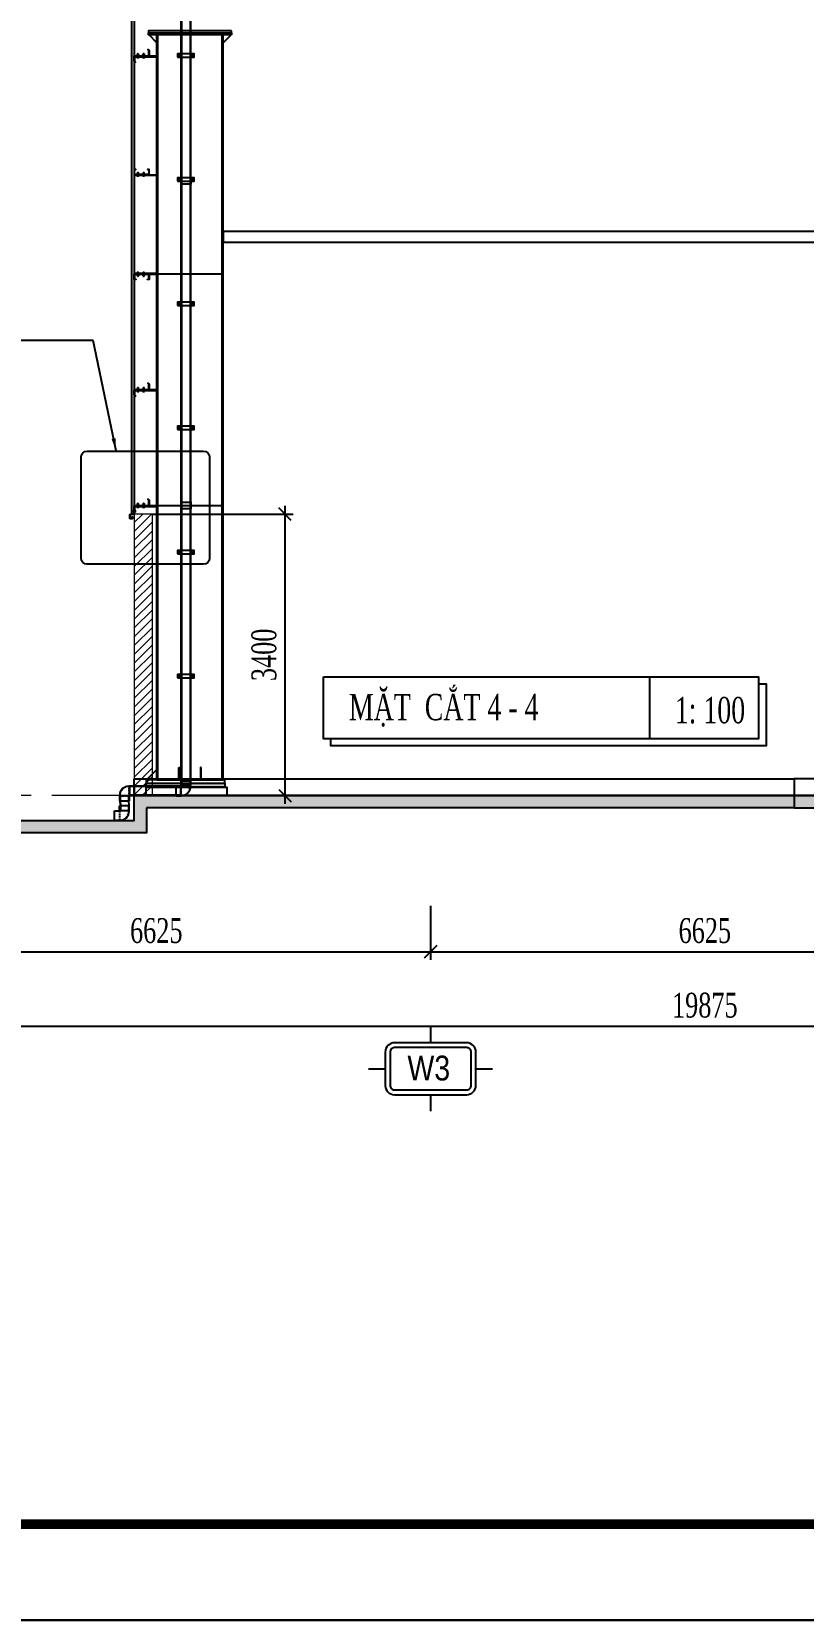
# Model space of a CAD drawing. Header units: inches. Extents: x 340055 to 349452, y -34649 to -30845.
# Drawn here: x 348519.1 to 348612.2, y -32248.6 to -32056.7 of the extents above; entities that cross this region are included whole.
import ezdxf
from ezdxf.enums import TextEntityAlignment as Align

# ---------------------------------------------------------------- set-up
doc = ezdxf.new("R2010")
doc.units = ezdxf.units.IN
doc.header["$MEASUREMENT"] = 0
for name, pattern in [('CENTER', [2, 1.25, -0.25, 0.25, -0.25]), ('CENTER2', [28.575, 19.05, -3.175, 3.175, -3.175]), ('DASHED2', [9.525, 6.35, -3.175]), ('HIDDEN', [0.375, 0.25, -0.125])]:
    doc.linetypes.add(name, pattern=pattern)
for name, color, linetype in [('001-TRUC', 252, 'CENTER'), ('2', 2, 'Continuous'), ('251', 251, 'Continuous'), ('3', 3, 'Continuous'), ('5', 5, 'Continuous'), ('6', 6, 'Continuous'), ('7', 7, 'Continuous'), ('8', 8, 'Continuous'), ('9', 9, 'Continuous'), ('DOWNPOUT', 52, 'Continuous'), ('flashing', 6, 'Continuous'), ('NET IN', 3, 'Continuous'), ('ROOFING', 4, 'Continuous'), ('STRUCTURE', 1, 'Continuous')]:
    doc.layers.add(name, color=color, linetype=linetype)
doc.layers.add('0_HATCH', color=252, linetype='Continuous', lineweight=9)
doc.layers.add('TL-TIILE BLOCK A2$0$TL-TITLE BLOCK 1', color=7, linetype='Continuous', lineweight=50)
doc.styles.add('hx2', font='')
doc.styles.add('ST1', font='times.ttf', dxfattribs={"width": 0.7})
doc.styles.get('hx2').set_extended_font_data('.VnArial NarrowH')
doc.dimstyles.new('100', dxfattribs={"dimtxt": 3, "dimasz": 1.5, "dimexe": 1, "dimexo": 0, "dimgap": 1, "dimtad": 1, "dimdec": 0, "dimlfac": 100, "dimzin": 0, "dimdsep": 46, "dimtxsty": 'ST1', "dimblk": 'OBLIQUE', "dimcen": 1, "dimdle": 1, "dimclrd": 8, "dimclre": 8, "dimclrt": 3, "dimadec": 0, "dimazin": 0, "dimtfac": 1, "dimtdec": 0, "dimtix": 1, "dimtmove": 1, "dimatfit": 3, "dimfxl": 0, "dimtolj": 1, "dimtzin": 0, "dimlwd": -1, "dimlwe": -1, "dimarcsym": 0})

# ---------------------------------------------------------------- blocks, each defined once
blk = doc.blocks.new('A$C6A7930B6')
at = {"layer": '2'}
h = blk.add_hatch(dxfattribs=at)
h.set_pattern_fill('ANSI31', color=256, scale=0.125, angle=-90, style=0)
h.set_pattern_definition([(315, (3303.04439, 11524.56439), (0.011048543456, 0.011048543456), [])])
h.paths.add_polyline_path([(1.5, 1.19), (1.5, 0.62), (0.02, 0.62), (0.02, 0.12), (0.13, 0.01), (0.12, 0), (0, 0.12), (0, 0.63), (1.48, 0.63), (1.48, 1.18), (1.37, 1.29), (1.38, 1.3)])
at = {"layer": '251'}
h = blk.add_hatch(color=256, dxfattribs=at)
h.paths.add_polyline_path([(0.31, 0.67), (0.31, 0.67, 0.192582), (0.33, 0.68, 0.192582), (0.35, 0.67)])
h.paths.add_polyline_path([(0.4, 0.67, 0.192582), (0.42, 0.68, 0.192582), (0.44, 0.67)])
h = blk.add_hatch(color=256, dxfattribs=at)
h.paths.add_polyline_path([(0.31, 0.45), (0.31, 0.45, 0.192582), (0.33, 0.46, 0.192582), (0.35, 0.45)])
h.paths.add_polyline_path([(0.4, 0.45, 0.192582), (0.42, 0.46, 0.192582), (0.44, 0.45)])
h = blk.add_hatch(color=256, dxfattribs=at)
h.paths.add_polyline_path([(0.9, 0.67), (0.89, 0.67, 0.192582), (0.92, 0.68, 0.192582), (0.94, 0.67)])
h.paths.add_polyline_path([(0.98, 0.67, 0.192582), (1, 0.68, 0.192582), (1.02, 0.67)])
h = blk.add_hatch(color=256, dxfattribs=at)
h.paths.add_polyline_path([(0.9, 0.45), (0.89, 0.45, 0.192582), (0.92, 0.46, 0.192582), (0.94, 0.45)])
h.paths.add_polyline_path([(0.98, 0.45, 0.192582), (1, 0.46, 0.192582), (1.02, 0.45)])
at = {"layer": '9', "linetype": 'Continuous'}
h = blk.add_hatch(dxfattribs=at)
h.set_pattern_fill('ANSI31', color=250, scale=0.25, angle=-90, style=0)
h.set_pattern_definition([(315, (3302.900187, 11527.014995), (0.02209708691, 0.02209708691), [])])
h.paths.add_polyline_path([(2.29, 0.55), (2.29, 0.62), (0.13, 0.62), (0.13, 0.55)])
at = {"layer": '2'}
blk.add_lwpolyline([(1.5, 1.19), (1.5, 0.62), (0.02, 0.62), (0.02, 0.12), (0.13, 0.01), (0.12, 0), (0, 0.12), (0, 0.63), (1.48, 0.63), (1.48, 1.18), (1.37, 1.29), (1.38, 1.3)], close=True, dxfattribs=at)
at = {"layer": '5', "linetype": 'CENTER2', "ltscale": 0.2}
for p, q in [((0.38, 0.44), (0.38, 0.86)), ((0.96, 0.44), (0.96, 0.86))]:
    blk.add_line(p, q, dxfattribs=at)
at = {"layer": '6'}
blk.add_lwpolyline([(2.29, 0.55), (2.29, 0.62), (0.13, 0.62), (0.13, 0.55), (2.29, 0.55)], dxfattribs=at)
at = {"layer": '8'}
for p, q in [((0.29, 0.68), (0.29, 0.74)), ((0.29, 0.46), (0.29, 0.53)), ((0.44, 0.75), (0.31, 0.75)), ((0.44, 0.67), (0.31, 0.67)), ((0.44, 0.55), (0.31, 0.55)), ((0.44, 0.53), (0.31, 0.53)), ((0.44, 0.45), (0.31, 0.45)), ((0.34, 0.83), (0.33, 0.82)), ((0.33, 0.82), (0.34, 0.82)), ((0.34, 0.77), (0.33, 0.76)), ((0.33, 0.76), (0.33, 0.75)), ((0.33, 0.68), (0.33, 0.74)), ((0.33, 0.68), (0.33, 0.74)), ((0.33, 0.63), (0.33, 0.55)), ((0.33, 0.46), (0.33, 0.53)), ((0.33, 0.46), (0.33, 0.53)), ((0.42, 0.84), (0.34, 0.84)), ((0.34, 0.83), (0.34, 0.84)), ((0.34, 0.83), (0.38, 0.83)), ((0.35, 0.76), (0.42, 0.77)), ((0.43, 0.76), (0.35, 0.76)), ((0.38, 0.84), (0.38, 0.83)), ((0.38, 0.83), (0.38, 0.84)), ((0.42, 0.84), (0.42, 0.83)), ((0.42, 0.83), (0.42, 0.83)), ((0.42, 0.78), (0.43, 0.77)), ((0.42, 0.77), (0.43, 0.76)), ((0.43, 0.77), (0.42, 0.77)), ((0.42, 0.68), (0.42, 0.74)), ((0.42, 0.46), (0.42, 0.53)), ((0.43, 0.76), (0.43, 0.75)), ((0.43, 0.63), (0.43, 0.55)), ((0.46, 0.68), (0.46, 0.74)), ((0.46, 0.46), (0.46, 0.53)), ((0.87, 0.68), (0.87, 0.74)), ((0.87, 0.46), (0.87, 0.53)), ((1.02, 0.75), (0.89, 0.75)), ((1.02, 0.53), (0.89, 0.53)), ((1.02, 0.67), (0.9, 0.67)), ((1.02, 0.55), (0.9, 0.55)), ((1.02, 0.45), (0.9, 0.45)), ((0.92, 0.83), (0.91, 0.82)), ((0.91, 0.82), (0.92, 0.82)), ((0.92, 0.77), (0.91, 0.76)), ((0.91, 0.76), (0.91, 0.75)), ((0.91, 0.63), (0.91, 0.55)), ((1, 0.84), (0.92, 0.84)), ((0.92, 0.83), (0.92, 0.84)), ((0.92, 0.83), (0.96, 0.83)), ((0.92, 0.68), (0.92, 0.74)), ((0.92, 0.68), (0.92, 0.74)), ((0.92, 0.46), (0.92, 0.53)), ((0.92, 0.46), (0.92, 0.53)), ((0.93, 0.76), (1, 0.77)), ((1.01, 0.76), (0.93, 0.76)), ((0.96, 0.84), (0.96, 0.83)), ((0.96, 0.83), (0.96, 0.84)), ((1, 0.84), (1, 0.83)), ((1, 0.83), (1, 0.83)), ((1, 0.78), (1.01, 0.77)), ((1, 0.77), (1.01, 0.76)), ((1.01, 0.77), (1, 0.77)), ((1, 0.68), (1, 0.74)), ((1, 0.46), (1, 0.53)), ((1.01, 0.76), (1.01, 0.75)), ((1.01, 0.63), (1.01, 0.55)), ((1.05, 0.68), (1.05, 0.74)), ((1.05, 0.46), (1.05, 0.53))]:
    blk.add_line(p, q, dxfattribs=at)
for points in [[(0.28, 0.65), (0.28, 0.67), (0.47, 0.67), (0.47, 0.65)], [(0.28, 0.53), (0.28, 0.55), (0.47, 0.55), (0.47, 0.53)], [(0.34, 0.82), (0.33, 0.81), (0.34, 0.8), (0.42, 0.81), (0.43, 0.82), (0.42, 0.83)], [(0.34, 0.8), (0.33, 0.79), (0.34, 0.79), (0.42, 0.8), (0.43, 0.8), (0.42, 0.81)], [(0.34, 0.79), (0.33, 0.78), (0.34, 0.77), (0.42, 0.78), (0.43, 0.79), (0.42, 0.8)], [(0.86, 0.65), (0.86, 0.67), (1.06, 0.67), (1.06, 0.65)], [(0.86, 0.53), (0.86, 0.55), (1.06, 0.55), (1.06, 0.53)], [(0.92, 0.82), (0.91, 0.81), (0.92, 0.8), (1, 0.81), (1.01, 0.82), (1, 0.83)], [(0.92, 0.8), (0.91, 0.79), (0.92, 0.79), (1, 0.8), (1.01, 0.8), (1, 0.81)], [(0.92, 0.79), (0.91, 0.78), (0.92, 0.77), (1, 0.78), (1.01, 0.79), (1, 0.8)]]:
    blk.add_lwpolyline(points, close=True, dxfattribs=at)
for centre, start, end in [((0.31, 0.72), 46.3972, 133.6028), ((0.31, 0.7), 226.3972, 313.6028), ((0.31, 0.5), 46.3972, 133.6028), ((0.31, 0.49), 226.3972, 313.6028), ((0.35, 0.72), 90, 133.6028), ((0.35, 0.7), 226.3972, 270), ((0.35, 0.5), 90, 133.6028), ((0.35, 0.49), 226.3972, 270), ((0.4, 0.72), 46.3972, 90), ((0.4, 0.7), 270, 313.6028), ((0.4, 0.5), 46.3972, 90), ((0.4, 0.49), 270, 313.6028), ((0.44, 0.72), 46.3972, 133.6028), ((0.44, 0.7), 226.3972, 313.6028), ((0.44, 0.5), 46.3972, 133.6028), ((0.44, 0.49), 226.3972, 313.6028), ((0.89, 0.72), 46.3972, 133.6028), ((0.89, 0.7), 226.3972, 313.6028), ((0.89, 0.5), 46.3972, 133.6028), ((0.89, 0.49), 226.3972, 313.6028), ((0.94, 0.72), 90, 133.6028), ((0.94, 0.7), 226.3972, 270), ((0.94, 0.5), 90, 133.6028), ((0.94, 0.49), 226.3972, 270), ((0.98, 0.72), 46.3972, 90), ((0.98, 0.7), 270, 313.6028), ((0.98, 0.5), 46.3972, 90), ((0.98, 0.49), 270, 313.6028), ((1.02, 0.72), 46.3972, 133.6028), ((1.02, 0.7), 226.3972, 313.6028), ((1.02, 0.5), 46.3972, 133.6028), ((1.02, 0.49), 226.3972, 313.6028)]:
    blk.add_arc(centre, 0.0314, start, end, dxfattribs=at)
blk = doc.blocks.new('*U65')
at = {"layer": '251'}
h = blk.add_hatch(color=256, dxfattribs=at)
h.paths.add_polyline_path([(-0.05, -0.04), (-0.05, -0.04, -0.192582), (-0.05, -0.03, -0.192582), (-0.05, -0.01)])
h.paths.add_polyline_path([(-0.05, 0.01, -0.192582), (-0.05, 0.03, -0.192582), (-0.05, 0.04)])
h = blk.add_hatch(color=256, dxfattribs=at)
h.paths.add_polyline_path([(0.07, -0.04), (0.07, -0.04, -0.192582), (0.07, -0.03, -0.192582), (0.07, -0.01)])
h.paths.add_polyline_path([(0.07, 0.01, -0.192582), (0.07, 0.03, -0.192582), (0.07, 0.04)])
at = {"layer": '5', "linetype": 'CENTER2', "ltscale": 0.2}
blk.add_line((-0.08, 0), (0.21, 0), dxfattribs=at)
at = {"layer": '8'}
for p, q in [((-0.05, 0.06), (-0.01, 0.06)), ((-0.05, 0.04), (-0.05, -0.04)), ((-0.05, 0.03), (-0.01, 0.03)), ((0, 0.04), (0, -0.04)), ((0.06, 0.03), (0, 0.03)), ((0.06, -0.07), (0.06, 0.07)), ((0.06, 0.07), (0.07, 0.07)), ((0.07, -0.07), (0.07, 0.07)), ((0.07, 0.06), (0.11, 0.06)), ((0.07, 0.04), (0.07, -0.04)), ((0.07, 0.03), (0.11, 0.03)), ((0.12, 0.04), (0.12, -0.04)), ((0.13, 0.03), (0.12, 0.03)), ((0.13, 0.03), (0.13, 0.03)), ((0.14, 0.03), (0.13, 0.03)), ((0.13, 0.03), (0.13, -0.02)), ((0.13, -0.02), (0.13, 0.03)), ((0.14, 0.03), (0.14, 0.03)), ((0.18, 0.03), (0.17, 0.03)), ((0.18, 0.03), (0.18, -0.03)), ((0.18, 0.03), (0.18, 0.03)), ((0.18, -0.03), (0.18, 0)), ((0.18, 0), (0.18, 0)), ((0.18, 0), (0.18, 0)), ((-0.05, -0.03), (-0.01, -0.03)), ((-0.05, -0.03), (-0.01, -0.03)), ((-0.05, -0.06), (-0.01, -0.06)), ((0.06, -0.03), (0, -0.03)), ((0.06, -0.07), (0.07, -0.07)), ((0.07, -0.03), (0.11, -0.03)), ((0.07, -0.03), (0.11, -0.03)), ((0.07, -0.06), (0.11, -0.06)), ((0.13, -0.03), (0.12, -0.03)), ((0.14, -0.03), (0.13, -0.03)), ((0.17, -0.03), (0.17, -0.03)), ((0.18, -0.03), (0.17, -0.03)), ((0.18, -0.03), (0.18, -0.03))]:
    blk.add_line(p, q, dxfattribs=at)
for points in [[(0.15, -0.03), (0.14, -0.03), (0.14, -0.03), (0.14, 0.03), (0.15, 0.03), (0.15, 0.03)], [(0.16, -0.03), (0.15, -0.03), (0.15, -0.03), (0.15, 0.03), (0.16, 0.03), (0.16, 0.03)], [(0.17, -0.03), (0.16, -0.03), (0.16, -0.03), (0.16, 0.03), (0.17, 0.03), (0.17, 0.03)]]:
    blk.add_lwpolyline(points, close=True, dxfattribs=at)
for centre, start, end in [((-0.03, 0.04), 136.3972, 223.6028), ((-0.03, 0.01), 136.3972, 180), ((-0.02, 0.04), 316.3972, 43.6028), ((-0.02, 0.01), 0, 43.6028), ((0.09, 0.04), 136.3972, 223.6028), ((0.09, 0.01), 136.3972, 180), ((0.1, 0.04), 316.3972, 43.6028), ((0.1, 0.01), 0, 43.6028), ((-0.03, -0.01), 180, 223.6028), ((-0.03, -0.04), 136.3972, 223.6028), ((-0.02, -0.01), 316.3972, 0), ((-0.02, -0.04), 316.3972, 43.6028), ((0.09, -0.01), 180, 223.6028), ((0.09, -0.04), 136.3972, 223.6028), ((0.1, -0.01), 316.3972, 0), ((0.1, -0.04), 316.3972, 43.6028)]:
    blk.add_arc(centre, 0.0209, start, end, dxfattribs=at)
blk = doc.blocks.new('*U66')
at = {"layer": '251'}
h = blk.add_hatch(color=256, dxfattribs=at)
h.paths.add_polyline_path([(-0.05, -0.04), (-0.05, -0.04, -0.192582), (-0.05, -0.03, -0.192582), (-0.05, -0.01)])
h.paths.add_polyline_path([(-0.05, 0.01, -0.192582), (-0.05, 0.03, -0.192582), (-0.05, 0.04)])
h = blk.add_hatch(color=256, dxfattribs=at)
h.paths.add_polyline_path([(0.07, -0.04), (0.07, -0.04, -0.192582), (0.07, -0.03, -0.192582), (0.07, -0.01)])
h.paths.add_polyline_path([(0.07, 0.01, -0.192582), (0.07, 0.03, -0.192582), (0.07, 0.04)])
at = {"layer": '5', "linetype": 'CENTER2', "ltscale": 0.2}
blk.add_line((-0.08, 0), (0.21, 0), dxfattribs=at)
at = {"layer": '8'}
for p, q in [((-0.05, 0.06), (-0.01, 0.06)), ((-0.05, 0.04), (-0.05, -0.04)), ((-0.05, 0.03), (-0.01, 0.03)), ((0, 0.04), (0, -0.04)), ((0.06, 0.03), (0, 0.03)), ((0.06, -0.07), (0.06, 0.07)), ((0.06, 0.07), (0.07, 0.07)), ((0.07, -0.07), (0.07, 0.07)), ((0.07, 0.06), (0.11, 0.06)), ((0.07, 0.04), (0.07, -0.04)), ((0.07, 0.03), (0.11, 0.03)), ((0.12, 0.04), (0.12, -0.04)), ((0.13, 0.03), (0.12, 0.03)), ((0.13, 0.03), (0.13, 0.03)), ((0.14, 0.03), (0.13, 0.03)), ((0.13, 0.03), (0.13, -0.02)), ((0.13, -0.02), (0.13, 0.03)), ((0.14, 0.03), (0.14, 0.03)), ((0.18, 0.03), (0.17, 0.03)), ((0.18, 0.03), (0.18, -0.03)), ((0.18, 0.03), (0.18, 0.03)), ((0.18, -0.03), (0.18, 0)), ((0.18, 0), (0.18, 0)), ((0.18, 0), (0.18, 0)), ((-0.05, -0.03), (-0.01, -0.03)), ((-0.05, -0.03), (-0.01, -0.03)), ((-0.05, -0.06), (-0.01, -0.06)), ((0.06, -0.03), (0, -0.03)), ((0.06, -0.07), (0.07, -0.07)), ((0.07, -0.03), (0.11, -0.03)), ((0.07, -0.03), (0.11, -0.03)), ((0.07, -0.06), (0.11, -0.06)), ((0.13, -0.03), (0.12, -0.03)), ((0.14, -0.03), (0.13, -0.03)), ((0.17, -0.03), (0.17, -0.03)), ((0.18, -0.03), (0.17, -0.03)), ((0.18, -0.03), (0.18, -0.03))]:
    blk.add_line(p, q, dxfattribs=at)
for points in [[(0.15, -0.03), (0.14, -0.03), (0.14, -0.03), (0.14, 0.03), (0.15, 0.03), (0.15, 0.03)], [(0.16, -0.03), (0.15, -0.03), (0.15, -0.03), (0.15, 0.03), (0.16, 0.03), (0.16, 0.03)], [(0.17, -0.03), (0.16, -0.03), (0.16, -0.03), (0.16, 0.03), (0.17, 0.03), (0.17, 0.03)]]:
    blk.add_lwpolyline(points, close=True, dxfattribs=at)
for centre, start, end in [((-0.03, 0.04), 136.3972, 223.6028), ((-0.03, 0.01), 136.3972, 180), ((-0.02, 0.04), 316.3972, 43.6028), ((-0.02, 0.01), 0, 43.6028), ((0.09, 0.04), 136.3972, 223.6028), ((0.09, 0.01), 136.3972, 180), ((0.1, 0.04), 316.3972, 43.6028), ((0.1, 0.01), 0, 43.6028), ((-0.03, -0.01), 180, 223.6028), ((-0.03, -0.04), 136.3972, 223.6028), ((-0.02, -0.01), 316.3972, 0), ((-0.02, -0.04), 316.3972, 43.6028), ((0.09, -0.01), 180, 223.6028), ((0.09, -0.04), 136.3972, 223.6028), ((0.1, -0.01), 316.3972, 0), ((0.1, -0.04), 316.3972, 43.6028)]:
    blk.add_arc(centre, 0.0209, start, end, dxfattribs=at)
blk = doc.blocks.new('A$C174458B3')
at = {"layer": '2'}
blk.add_lwpolyline([(1.33, 0.02), (1.48, 0.02), (1.48, 0.52), (0.02, 0.52), (0.02, 0.02), (0.17, 0.02), (0.17, 0), (0, 0), (0, 0.54), (1.5, 0.54), (1.5, 0), (1.33, 0), (1.33, 0.02)], dxfattribs=at)
at = {"layer": '5'}
blk.add_lwpolyline([(2.29, 0.54), (2.29, 0.61), (0.13, 0.61), (0.13, 0.54), (2.29, 0.54)], dxfattribs=at)
at = {"layer": '251', "color": 147, "xscale": 1.5, "yscale": 1.5, "zscale": 1.5, "rotation": 270}
for name, p in [('*U66', (0.38, 0.61)), ('*U65', (0.96, 0.61))]:
    blk.add_blockref(name, p, dxfattribs=at)
blk = doc.blocks.new('_Oblique')
at = {"color": 0, "linetype": 'ByBlock', "lineweight": -2}
blk.add_line((-0.5, -0.5), (0.5, 0.5), dxfattribs=at)
blk = doc.blocks.new('*D408')
at = {"color": 8, "linetype": 'Continuous', "transparency": 16777216}
for p, q in [((348500.99, -32160.83), (348500.99, -32168.85)), ((348567.24, -32162.33), (348567.24, -32168.85)), ((348499.99, -32167.85), (348568.24, -32167.85))]:
    blk.add_line(p, q, dxfattribs=at)
at = {"layer": 'Defpoints', "color": 0, "transparency": 16777216}
for p in [(348500.99, -32160.83), (348567.24, -32162.33), (348567.24, -32167.85)]:
    blk.add_point(p, dxfattribs=at)
at = {"color": 8, "transparency": 16777216, "xscale": 1.5, "yscale": 1.5, "zscale": 1.5, "rotation": 180}
blk.add_blockref('_Oblique', (348500.99, -32167.85), dxfattribs=at)
at = {"color": 8, "transparency": 16777216, "xscale": 1.5, "yscale": 1.5, "zscale": 1.5}
blk.add_blockref('_Oblique', (348567.24, -32167.85), dxfattribs=at)
at = {"color": 3, "transparency": 16777216, "insert": (348534.11, -32165.32), "char_height": 3, "attachment_point": 5, "style": 'ST1', "bg_fill": 3, "box_fill_scale": 1.25, "bg_fill_color": 256, "bg_fill_true_color": 13158600, "bg_fill_transparency": 0}
blk.add_mtext('\\A1;6625', dxfattribs=at)
blk = doc.blocks.new('*D409')
at = {"color": 8, "linetype": 'Continuous', "transparency": 16777216}
for p, q in [((348567.24, -32162.33), (348567.24, -32168.85)), ((348633.49, -32162.33), (348633.49, -32168.85)), ((348566.24, -32167.85), (348634.49, -32167.85))]:
    blk.add_line(p, q, dxfattribs=at)
at = {"layer": 'Defpoints', "color": 0, "transparency": 16777216}
for p in [(348567.24, -32162.33), (348633.49, -32162.33), (348633.49, -32167.85)]:
    blk.add_point(p, dxfattribs=at)
at = {"color": 8, "transparency": 16777216, "xscale": 1.5, "yscale": 1.5, "zscale": 1.5, "rotation": 180}
blk.add_blockref('_Oblique', (348567.24, -32167.85), dxfattribs=at)
at = {"color": 8, "transparency": 16777216, "xscale": 1.5, "yscale": 1.5, "zscale": 1.5}
blk.add_blockref('_Oblique', (348633.49, -32167.85), dxfattribs=at)
at = {"color": 3, "transparency": 16777216, "insert": (348600.36, -32165.32), "char_height": 3, "attachment_point": 5, "style": 'ST1', "bg_fill": 3, "box_fill_scale": 1.25, "bg_fill_color": 256, "bg_fill_true_color": 13158600, "bg_fill_transparency": 0}
blk.add_mtext('\\A1;6625', dxfattribs=at)
blk = doc.blocks.new('*D411')
at = {"color": 8, "linetype": 'Continuous', "transparency": 16777216}
for p, q in [((348500.99, -32160.83), (348500.99, -32177.86)), ((348699.74, -32160.83), (348699.74, -32177.86)), ((348499.99, -32176.86), (348700.74, -32176.86))]:
    blk.add_line(p, q, dxfattribs=at)
at = {"layer": 'Defpoints', "color": 0, "transparency": 16777216}
for p in [(348500.99, -32160.83), (348699.74, -32160.83), (348699.74, -32176.86)]:
    blk.add_point(p, dxfattribs=at)
at = {"color": 8, "transparency": 16777216, "xscale": 1.5, "yscale": 1.5, "zscale": 1.5, "rotation": 180}
blk.add_blockref('_Oblique', (348500.99, -32176.86), dxfattribs=at)
at = {"color": 8, "transparency": 16777216, "xscale": 1.5, "yscale": 1.5, "zscale": 1.5}
blk.add_blockref('_Oblique', (348699.74, -32176.86), dxfattribs=at)
at = {"color": 3, "transparency": 16777216, "insert": (348600.36, -32174.33), "char_height": 3, "attachment_point": 5, "style": 'ST1', "bg_fill": 3, "box_fill_scale": 1.25, "bg_fill_color": 256, "bg_fill_true_color": 13158600, "bg_fill_transparency": 0}
blk.add_mtext('\\A1;19875', dxfattribs=at)
blk = doc.blocks.new('TENTRUC')
at = {"layer": '7'}
for p, q in [((0, 8.27), (0, 10.26)), ((-7.48, 5.13), (-5.48, 5.13)), ((5.48, 5.13), (7.48, 5.13)), ((0, 0), (0, 2))]:
    blk.add_line(p, q, dxfattribs=at)
blk.add_lwpolyline([(-4.36, 8.27), (4.36, 8.27, -0.414214), (5.48, 7.14), (5.48, 3.12, -0.414214), (4.36, 2), (-4.36, 2, -0.414214), (-5.48, 3.12), (-5.48, 7.14, -0.414214)], format="xyb", close=True, dxfattribs=at)
at = {"layer": '8', "ltscale": 15}
blk.add_lwpolyline([(-4.36, 7.68), (4.36, 7.68, -0.414214), (4.9, 7.14), (4.9, 3.12, -0.414214), (4.36, 2.58), (-4.36, 2.58, -0.414214), (-4.9, 3.12), (-4.9, 7.14, -0.414214)], format="xyb", close=True, dxfattribs=at)
at = {"layer": '3', "style": 'hx2'}
blk.add_attdef('TR', text='', height=2.9, dxfattribs=at).set_placement((-0.16, 3.83), align=Align.CENTER)
blk = doc.blocks.new('Short_Self_drilling')
at = {"layer": 'STRUCTURE', "color": 1, "linetype": 'Continuous'}
for p, q in [((6, 2), (-6, 2)), ((5, 4), (-5, 4)), ((-3, 3), (-5, 3)), ((3, 7), (-3, 7)), ((-3, 4), (-3, 7)), ((3, 3), (-3, 3)), ((-2, 3), (-2, 3)), ((6, 0), (0, 0)), ((2, 3), (2, 3)), ((2, -1), (2, 0)), ((3, 4), (3, 7)), ((5, 3), (3, 3)), ((3, -1), (-3, 0)), ((3, -3), (-3, -2)), ((3, -4), (-3, -3)), ((3, -6), (-3, -5)), ((3, -7), (-3, -6)), ((-2, -8), (-3, -8)), ((-2, -1), (-2, -1)), ((-2, -3), (-2, -2)), ((-2, -4), (-2, -4)), ((-2, -6), (-2, -5)), ((-2, -7), (-2, -7)), ((-2, -12), (-2, -8)), ((3, -9), (-1, -8)), ((2, -2), (2, -2)), ((2, -4), (2, -3)), ((2, -5), (2, -5)), ((2, -7), (2, -6)), ((2, -8), (2, -8)), ((2, -12), (2, -9))]:
    blk.add_line(p, q, dxfattribs=at)
blk.add_lwpolyline([(6, 1), (6, 2), (2, 3), (-2, 3), (-6, 2), (-6, 1)], close=True, dxfattribs=at)
for points in [[(-6, 1, -0.088869), (-6, 0), (0, 0)], [(0, 4), (0, 6, 0.338878), (-3, 6), (-3, 4)], [(3, 4), (3, 6, 0.338878), (0, 6), (0, 4)], [(0, -14), (-1, -12, -0.148657), (-1, -11), (-2, -8, -0.815006), (-1, -8, 0.150833), (-1, -9)], [(2, -12), (0, -14, -0.333596), (0, -14), (-2, -12)], [(2, -12), (2, -12, 0.52242), (1, -12), (0, -14)]]:
    blk.add_lwpolyline(points, format="xyb", dxfattribs=at)
for points in [[(3, -1), (2, -2), (-2, -1), (-3, 0), (-2, 0)], [(3, -3), (2, -3), (-2, -2), (-3, -2), (-2, -1), (2, -2), (3, -3)], [(3, -4), (2, -5), (-2, -4), (-3, -3), (-2, -3), (2, -4), (3, -4)], [(3, -6), (2, -6), (-2, -5), (-3, -5), (-2, -4), (2, -5), (3, -6)], [(3, -7), (2, -8), (-2, -7), (-3, -6), (-2, -6), (2, -7), (3, -7)], [(-2, -9), (-2, -8), (-3, -8), (-2, -7), (-2, -8)], [(-1, 0), (2, -1), (3, -1)], [(-1, -8), (2, -8), (3, -9)], [(3, -9), (2, -9), (-1, -9)]]:
    blk.add_lwpolyline(points, dxfattribs=at)
for centre, radius, start, end in [((-5, 3), 0.455, 109.7949, 250.2674), ((-3, 7), 0.429, 90.0311, 180.0311), ((3, 7), 0.429, 0.0311, 90.0311), ((5, 3), 0.435, 279.7276, 80.3347), ((10, 0), 3.74, 162.2963, 182.6103)]:
    blk.add_arc(centre, radius, start, end, dxfattribs=at)
blk = doc.blocks.new('HFR-1')
at = {"layer": 'STRUCTURE', "color": 1, "linetype": 'Continuous'}
for p, q in [((-6, 0), (6, 0)), ((-5, 1), (-3, 1)), ((5, 1), (3, 1)), ((-2, -1), (-3, -2)), ((-3, -2), (3, -1)), ((-3, -2), (3, -2)), ((-3, -2), (-2, -3)), ((-2, -2), (-3, -2)), ((-3, -2), (-2, -2)), ((-3, -3), (3, -3)), ((-3, -3), (-2, -3)), ((-2, -3), (-3, -3)), ((-2, -3), (-3, -4)), ((-3, -4), (3, -4)), ((-3, -4), (3, -4)), ((-3, -4), (-2, -4)), ((-3, -4), (-2, -5)), ((-2, -4), (-3, -4)), ((-3, -5), (3, -5)), ((-3, -5), (-2, -5)), ((-2, -5), (-3, -5)), ((-2, -5), (-3, -6)), ((-3, -6), (3, -6)), ((-3, -7), (3, -6)), ((-3, -6), (-2, -6)), ((-2, -6), (-3, -7)), ((-3, -7), (3, -7)), ((-3, -7), (-2, -7)), ((-3, -7), (-2, -8)), ((-2, -7), (-3, -7)), ((-3, -8), (3, -8)), ((-3, -8), (-2, -8)), ((-2, -8), (-3, -8)), ((-2, -8), (-3, -9)), ((-3, -9), (3, -9)), ((-3, -9), (-2, -9)), ((-3, -9), (3, -9)), ((-3, -9), (-2, -10)), ((-2, -9), (-3, -9)), ((-2, -10), (-3, -11)), ((-3, -10), (2, -10)), ((-3, -10), (-2, -10)), ((-2, -10), (-3, -10)), ((-3, -12), (1, -11)), ((-3, -11), (1, -11)), ((-3, -11), (-2, -11)), ((-2, -11), (-3, -12)), ((-3, -12), (-2, -12)), ((2, -1), (-2, -1)), ((-2, -3), (2, -2)), ((2, -2), (-2, -2)), ((-2, -2), (2, -2)), ((2, -2), (-2, -3)), ((-2, -3), (2, -3)), ((2, -3), (-2, -3)), ((-2, -4), (2, -4)), ((2, -4), (-2, -4)), ((-2, -5), (2, -5)), ((-2, -5), (2, -5)), ((2, -5), (-2, -5)), ((2, -5), (-2, -5)), ((-2, -6), (2, -6)), ((2, -6), (-2, -6)), ((-2, -7), (2, -7)), ((-2, -8), (2, -7)), ((2, -7), (-2, -7)), ((2, -7), (-2, -8)), ((-2, -8), (2, -8)), ((2, -8), (-2, -8)), ((-2, -9), (2, -9)), ((2, -9), (-2, -9)), ((1, -10), (-2, -10)), ((-2, -10), (2, -10)), ((-2, -10), (1, -10)), ((2, -10), (-2, -10)), ((-2, -11), (1, -11)), ((1, -11), (-2, -11)), ((-2, -12), (0, -12)), ((-2, -17), (-2, -12)), ((-2, -17), (-2, -17)), ((-2, -17), (0, -20)), ((-1, -17), (0, -20)), ((0, -19), (1, -17)), ((0, -20), (2, -17)), ((2, -2), (3, -1)), ((3, -1), (2, -1)), ((2, -2), (3, -2)), ((3, -2), (2, -2)), ((3, -3), (2, -2)), ((2, -3), (3, -3)), ((3, -4), (2, -3)), ((2, -4), (3, -4)), ((2, -5), (3, -4)), ((3, -4), (2, -4)), ((2, -5), (3, -5)), ((3, -5), (2, -5)), ((3, -6), (2, -5)), ((2, -6), (3, -6)), ((2, -7), (3, -6)), ((3, -6), (2, -6)), ((2, -7), (3, -7)), ((3, -7), (2, -7)), ((3, -8), (2, -7)), ((2, -8), (3, -8)), ((3, -9), (2, -8)), ((2, -9), (3, -9)), ((2, -10), (3, -9)), ((3, -9), (2, -9)), ((3, -11), (2, -10)), ((2, -10), (2, -10)), ((2, -16), (2, -10)), ((2, -10), (2, -10)), ((2, -10), (3, -10)), ((3, -10), (2, -10)), ((2, -10), (3, -10)), ((2, -11), (2, -11)), ((2, -11), (3, -11)), ((2, -11), (3, -11)), ((2, -11), (3, -11)), ((2, -12), (3, -11)), ((3, -11), (2, -11)), ((2, -11), (2, -11)), ((2, -17), (2, -12)), ((2, -12), (2, -12))]:
    blk.add_line(p, q, dxfattribs=at)
at = {"layer": 'STRUCTURE', "color": 1, "linetype": 'Continuous', "ltscale": 8}
for p in [(-3, 1), (3, 1)]:
    blk.add_line(p, (0, 1), dxfattribs=at)
at = {"layer": 'STRUCTURE', "color": 1, "linetype": 'DASHED2'}
for p in [(-2, 1), (2, 1)]:
    blk.add_line(p, (0, 0), dxfattribs=at)
at = {"layer": 'STRUCTURE', "color": 1, "linetype": 'Continuous', "ltscale": 8}
for centre, start, end in [((-5, 0), 130.41, 194.8062), ((5, 0), 345.1938, 49.59)]:
    blk.add_arc(centre, 0.801, start, end, dxfattribs=at)
at = {"layer": 'STRUCTURE', "color": 1, "linetype": 'Continuous'}
for centre, radius, start, end in [((-7, -9), 9.14, 58.065, 78.8402), ((5, -4), 3.83, 84.2039, 134.3621), ((-2, -17), 0.59, 34.2302, 144.5641), ((-1, -10), 1.93, 296.6041, 355.3922), ((0, -19), 0.331, 231.6348, 305.4287), ((2, -10), 0.444, 15.9762, 172.6971), ((-1, -16), 2.2, 324.0048, 357.8268)]:
    blk.add_arc(centre, radius, start, end, dxfattribs=at)
blk = doc.blocks.new('*D425')
at = {"color": 8, "linetype": 'Continuous', "transparency": 16777216}
for p, q in [((348549.64, -32113.99), (348549.64, -32149.99)), ((348533.63, -32114.99), (348550.64, -32114.99)), ((348533.63, -32148.99), (348550.64, -32148.99))]:
    blk.add_line(p, q, dxfattribs=at)
at = {"layer": 'Defpoints', "color": 0, "transparency": 16777216}
for p in [(348533.63, -32114.99), (348533.63, -32148.99), (348549.64, -32148.99)]:
    blk.add_point(p, dxfattribs=at)
at = {"color": 8, "transparency": 16777216, "xscale": 1.5, "yscale": 1.5, "zscale": 1.5}
for p, rotation in [((348549.64, -32114.99), 90), ((348549.64, -32148.99), 270)]:
    blk.add_blockref('_Oblique', p, dxfattribs=dict(at, rotation=rotation))
at = {"color": 3, "transparency": 16777216, "insert": (348547.12, -32131.99), "char_height": 3, "attachment_point": 5, "rotation": 90, "style": 'ST1', "bg_fill": 3, "box_fill_scale": 1.25, "bg_fill_color": 256, "bg_fill_true_color": 13158600, "bg_fill_transparency": 0}
blk.add_mtext('\\A1;3400', dxfattribs=at)
blk = doc.blocks.new('D90-90')
at = {"layer": 'ROOFING', "color": 254}
for p, q in [((-296910, -76158), (-296964, -76158)), ((-296910, -76158), (-296910, -76257)), ((-297059, -76253), (-297059, -76308)), ((-297059, -76308), (-296961, -76308)), ((-296910, -76257), (-296961, -76257)), ((-296961, -76257), (-296961, -76308))]:
    blk.add_line(p, q, dxfattribs=at)
at = {"layer": 'ROOFING', "color": 254, "linetype": 'HIDDEN'}
for p, q in [((-296910, -76161), (-296964, -76161)), ((-296960, -76255), (-296960, -76161)), ((-297057, -76253), (-297057, -76308)), ((-296963, -76258), (-297057, -76258)), ((-296910, -76255), (-296963, -76255)), ((-296963, -76255), (-296963, -76308))]:
    blk.add_line(p, q, dxfattribs=at)
at = {"layer": 'ROOFING', "color": 254}
blk.add_arc((-296964, -76253), 95, 90, 180, dxfattribs=at)
at = {"layer": 'ROOFING', "color": 254, "linetype": 'HIDDEN'}
blk.add_arc((-296964, -76253), 92.8, 90, 180, dxfattribs=at)
blk = doc.blocks.new('111')
at = {"color": 2}
blk.add_lwpolyline([(354275.7, -24000.7), (354342.3, -24000.7), (354342.3, -23987.3), (354275.7, -23987.3)], close=True, dxfattribs=at)
at = {"layer": 'DOWNPOUT', "color": 1, "true_color": 0xfa051e}
for p, q in [((354282.8, -23994), (354288.3, -23994)), ((354285.6, -23991.2), (354285.6, -23996.5)), ((354329.5, -23994), (354335, -23994)), ((354332.4, -23991.2), (354332.4, -23996.5))]:
    blk.add_line(p, q, dxfattribs=at)
blk.add_lwpolyline([(354280.7, -24000.7), (354337.3, -24000.7), (354337.3, -23987.3), (354280.7, -23987.3)], close=True, dxfattribs=at)
for centre, radius in [((354285.6, -23994), 2), ((354285.6, -23994), 1.33), ((354332.4, -23994), 2), ((354332.4, -23994), 1.33)]:
    blk.add_circle(centre, radius, dxfattribs=at)
blk = doc.blocks.new('*D435')
at = {"color": 8, "linetype": 'Continuous', "transparency": 16777216}
for p, q in [((348549.64, -32113.99), (348549.64, -32149.99)), ((348533.63, -32114.99), (348550.64, -32114.99)), ((348533.63, -32148.99), (348550.64, -32148.99))]:
    blk.add_line(p, q, dxfattribs=at)
at = {"layer": 'Defpoints', "color": 0, "transparency": 16777216}
for p in [(348533.63, -32114.99), (348533.63, -32148.99), (348549.64, -32148.99)]:
    blk.add_point(p, dxfattribs=at)
at = {"color": 8, "transparency": 16777216, "xscale": 1.5, "yscale": 1.5, "zscale": 1.5}
for p, rotation in [((348549.64, -32114.99), 90), ((348549.64, -32148.99), 270)]:
    blk.add_blockref('_Oblique', p, dxfattribs=dict(at, rotation=rotation))
at = {"color": 3, "transparency": 16777216, "insert": (348547.12, -32131.99), "char_height": 3, "attachment_point": 5, "rotation": 90, "style": 'ST1', "bg_fill": 3, "box_fill_scale": 1.25, "bg_fill_color": 256, "bg_fill_true_color": 13158600, "bg_fill_transparency": 0}
blk.add_mtext('\\A1;3400', dxfattribs=at)
blk = doc.blocks.new('kt kien truc 1')
at = {"layer": 'Defpoints', "color": 8}
blk.add_lwpolyline([(0, 0), (594, 0), (594, 420), (0, 420)], close=True, dxfattribs=at)
at = {"layer": 'TL-TIILE BLOCK A2$0$TL-TITLE BLOCK 1', "const_width": 1}
blk.add_lwpolyline([(20, 10), (579, 10), (584, 15), (584, 405), (579, 410), (20, 410), (15, 405), (15, 15)], close=True, dxfattribs=at)

msp = doc.modelspace()

# ---------------------------------------------------------------- hatches: boundary and pattern name
h = msp.add_hatch()
h.set_pattern_fill('AR-CONC', color=8, scale=0.25, style=0)
h.set_pattern_definition([(50, (25105.0906, 6576.9864), (1.7931504565, -0.1568803375), [0.1875, -2.0625]), (355, (25105.0906, 6576.9864), (-0.346878334, 1.880480334), [0.15, -1.65]), (100.4514, (25105.24, 6576.9734), (1.446273454, 1.723598855), [0.159350475, -1.75285528]), (46.1842, (25105.0906, 6577.4864), (2.668102622, -0.413797536), [0.28125, -3.09375]), (96.6356, (25105.313, 6577.452), (2.336656764, 2.435294677), [0.23902572, -2.6292825]), (351.1842, (25105.0906, 6577.4864), (2.336654863, 2.435296502), [0.225, -2.475]), (21, (25105.3406, 6577.3614), (1.49226763, -1.0065472267), [0.1875, -2.0625]), (326, (25105.3406, 6577.3614), (0.60828833, 1.812875113), [0.15, -1.65]), (71.4514, (25105.465, 6577.2776), (2.100556571, 0.806326242), [0.159350475, -1.75285528]), (37.5, (25105.09056, 6576.98645), (0.0303996383, 0.8322346346), [0, -1.63, 0, -1.675, 0, -1.65625]), (7.5, (25105.0906, 6576.98645), (0.6576738436, 0.9860292797), [0, -0.955, 0, -1.5925, 0, -0.63125]), (327.5, (25104.53306, 6576.98645), (1.3345560904, -0.0563871793), [0, -0.625, 0, -1.95, 0, -2.5875]), (317.5, (25104.2831, 6576.9864), (1.4579654234, 0.250262456), [0, -0.8125, 0, -1.295, 0, -1.8375])])
h.paths.add_polyline_path([(348532.9338, -32150.4853), (348532.9338, -32153.4853), (348531.4338, -32153.4853), (348468.653, -32153.4853), (348468.653, -32151.9853), (348531.4338, -32151.9853), (348531.4338, -32148.9853), (348532.9338, -32148.9853), (348611.1504, -32148.9853), (348611.1504, -32150.4853)])
h = msp.add_hatch()
h.set_pattern_fill('AR-CONC', color=8, scale=0.25, style=0)
h.set_pattern_definition([(130, (672126.0775, 6576.9864), (-1.7931504565, -0.1568803375), [0.1875, -2.0625]), (185, (672126.0775, 6576.9864), (0.346878334, 1.880480334), [0.15, -1.65]), (79.5486, (672125.928, 6576.9734), (-1.446273454, 1.723598855), [0.159350475, -1.75285528]), (133.8158, (672126.0775, 6577.4864), (-2.668102622, -0.413797536), [0.28125, -3.09375]), (83.3644, (672125.855, 6577.452), (-2.336656764, 2.435294677), [0.23902572, -2.6292825]), (188.8158, (672126.0775, 6577.4864), (-2.336654863, 2.435296502), [0.225, -2.475]), (159, (672125.8275, 6577.3614), (-1.49226763, -1.0065472267), [0.1875, -2.0625]), (214, (672125.8275, 6577.3614), (-0.60828833, 1.812875113), [0.15, -1.65]), (108.5486, (672125.7031, 6577.2776), (-2.100556571, 0.806326242), [0.159350475, -1.75285528]), (142.5, (672126.07745, 6576.98645), (-0.0303996383, 0.8322346346), [0, -1.63, 0, -1.675, 0, -1.65625]), (172.5, (672126.07745, 6576.98645), (-0.6576738436, 0.9860292797), [0, -0.955, 0, -1.5925, 0, -0.63125]), (212.5, (672126.63495, 6576.98645), (-1.3345560904, -0.0563871793), [0, -0.625, 0, -1.95, 0, -2.5875]), (222.5, (672126.885, 6576.9864), (-1.4579654234, 0.250262456), [0, -0.8125, 0, -1.295, 0, -1.8375])])
h.paths.add_polyline_path([(348698.2342, -32150.4853), (348698.2342, -32153.4853), (348699.7342, -32153.4853), (348753.322, -32153.4853), (348753.322, -32151.9853), (348699.7342, -32151.9853), (348699.7342, -32148.9853), (348698.2342, -32148.9853), (348611.1504, -32148.9853), (348611.1504, -32150.4853)])
at = {"layer": '0_HATCH'}
h = msp.add_hatch(dxfattribs=at)
h.set_pattern_fill('ANSI31', color=256, scale=6)
h.set_pattern_definition([(45, (342200.1866, -24888.8447), (-0.530330086, 0.530330086), [])])
h.paths.add_polyline_path([(348531.4338, -32114.9853), (348531.4338, -32148.9853), (348533.6338, -32148.9853), (348533.6338, -32114.9853)])
at = {"layer": '2'}
h = msp.add_hatch(dxfattribs=at)
h.set_pattern_fill('AR-CONC', color=9, scale=0.05)
h.set_pattern_definition([(50, (348070.8414, -31559.6934), (0.35863009, -0.03137607), [0.0375, -0.4125]), (355, (348070.8414, -31559.6934), (-0.06937567, 0.37609607), [0.03, -0.33]), (100.451444, (348070.87128, -31559.69603), (0.28925442, 0.34472), [0.0318701, -0.35057106]), (46.1842, (348070.8414, -31559.5934), (0.53362067, -0.08275964), [0.05625, -0.61875]), (96.635635, (348070.88586, -31559.6003), (0.46733097, 0.4870593), [0.04780517, -0.52585688]), (351.18416, (348070.8414, -31559.5934), (0.46733097, 0.4870593), [0.045, -0.495]), (21, (348070.8914, -31559.6184), (0.29845353, -0.20130945), [0.0375, -0.4125]), (326, (348070.8914, -31559.6184), (0.12165767, 0.36257502), [0.03, -0.33]), (71.451445, (348070.91626, -31559.6352), (0.42011119, 0.16126558), [0.0318701, -0.35057106]), (37.5, (348070.84139, -31559.69341), (0.006079928, 0.166446927), [0, -0.326, 0, -0.335, 0, -0.33125]), (7.5, (348070.8414, -31559.69341), (0.13153477, 0.197205856), [0, -0.191, 0, -0.3185, 0, -0.12625]), (327.5, (348070.72989, -31559.69341), (0.266911218, -0.011277436), [0, -0.125, 0, -0.39, 0, -0.5175]), (317.5, (348070.6799, -31559.6934), (0.291593085, 0.05005249), [0, -0.1625, 0, -0.259, 0, -0.3675])])
h.paths.add_polyline_path([(348532.8838, -32147.4853), (348542.3838, -32147.4853), (348542.3838, -32147.9853), (348532.8838, -32147.9853)])

# ---------------------------------------------------------------- linework, layer by layer
msp.add_line((348593.6808, -32134.6622), (348593.6808, -32142.1549))
msp.add_lwpolyline([(348554.287, -32134.6622), (348606.8497, -32134.6622), (348606.8497, -32142.1549), (348554.287, -32142.1549)], close=True)
at = {"color": 8}
for points in [[(348532.9338, -32150.4853), (348532.9338, -32153.4853), (348531.4338, -32153.4853), (348468.653, -32153.4853), (348468.653, -32151.9853), (348531.4338, -32151.9853), (348531.4338, -32148.9853), (348532.9338, -32148.9853), (348611.1504, -32148.9853), (348611.1504, -32150.4853)], [(348698.2342, -32150.4853), (348698.2342, -32153.4853), (348699.7342, -32153.4853), (348753.322, -32153.4853), (348753.322, -32151.9853), (348699.7342, -32151.9853), (348699.7342, -32148.9853), (348698.2342, -32148.9853), (348611.1504, -32148.9853), (348611.1504, -32150.4853)]]:
    msp.add_lwpolyline(points, close=True, dxfattribs=at)
at = {"layer": '001-TRUC', "lineweight": 0, "ltscale": 10}
msp.add_line((348854.0092, -32148.9853), (348367.4839, -32148.9853), dxfattribs=at)
at = {"layer": '0_HATCH'}
msp.add_lwpolyline([(348531.4338, -32148.9853), (348533.6338, -32148.9853), (348533.6338, -32114.9853), (348531.4338, -32114.9853)], close=True, dxfattribs=at)
at = {"layer": '2', "color": 9}
for p, q in [((348534.1838, -32058.0353), (348533.2338, -32057.0853)), ((348534.1838, -32147.0853), (348534.1838, -32057.0853)), ((348534.3038, -32147.0853), (348534.3038, -32057.0853)), ((348542.0638, -32147.0853), (348542.0638, -32057.0853)), ((348542.1838, -32147.0853), (348542.1838, -32057.0853)), ((348542.1838, -32058.0353), (348543.1338, -32057.0853)), ((348542.0634, -32085.9844), (348534.3034, -32085.9844)), ((348542.0634, -32113.9829), (348534.3034, -32113.9829)), ((348534.1838, -32145.8353), (348532.9338, -32147.0853)), ((348534.1838, -32147.0853), (348542.1838, -32147.0853))]:
    msp.add_line(p, q, dxfattribs=at)
at = {"layer": '2'}
for q in [(348532.9338, -32147.0853), (348534.1838, -32145.8353)]:
    msp.add_line((348534.1838, -32147.0853), q, dxfattribs=at)
at = {"layer": '2', "color": 9}
for points in [[(348543.1838, -32056.5853), (348533.1838, -32056.5853), (348533.1838, -32056.8353), (348543.1838, -32056.8353)], [(348543.1838, -32057.0853), (348533.1838, -32057.0853), (348533.1838, -32056.8353), (348543.1838, -32056.8353)], [(348542.1838, -32082.1203), (348615.5338, -32082.1203), (348615.5338, -32080.8503), (348542.1838, -32080.8503)], [(348531.4338, -32146.9853), (348611.1504, -32146.9853), (348611.1504, -32148.9853), (348531.4338, -32148.9853)], [(348532.8838, -32147.4853), (348542.3838, -32147.4853), (348542.3838, -32147.0853), (348532.8838, -32147.0853)], [(348536.8338, -32145.5853), (348536.9338, -32145.5853), (348536.9338, -32147.0853), (348536.8338, -32147.0853)], [(348539.5338, -32145.5853), (348539.4338, -32145.5853), (348539.4338, -32147.0853), (348539.5338, -32147.0853)], [(348699.7342, -32146.9853), (348611.1504, -32146.9853), (348611.1504, -32148.9853), (348699.7342, -32148.9853)], [(348532.8838, -32147.4853), (348542.3838, -32147.4853), (348542.3838, -32147.9853), (348532.8838, -32147.9853)], [(348532.8838, -32147.9853), (348542.6176, -32147.9853), (348542.6176, -32148.9853), (348532.8838, -32148.9853)]]:
    msp.add_lwpolyline(points, close=True, dxfattribs=at)
at = {"layer": '3'}
msp.add_lwpolyline([(348531.1338, -32114.9125), (348531.1338, -31853.9853), (348531.4338, -31853.9853), (348531.4338, -32114.9125)], close=True, dxfattribs=at)
msp.add_lwpolyline([(348531.1438, -32114.9125), (348531.1438, -31853.9953), (348531.4238, -31853.9953), (348531.4238, -32114.9125)], dxfattribs=at)
at = {"layer": 'DOWNPOUT', "color": 222}
for points in [[(348538.2321, -32035.1246), (348538.2321, -32074.2456), (348538.2664, -32074.3477), (348538.2664, -32075.1264), (348537.095, -32075.1264), (348537.095, -32074.3477), (348537.1294, -32074.2456), (348537.1294, -32035.1246)], [(348530.8067, -32149.0368), (348529.704, -32149.0368), (348529.7299, -32150.7824), (348530.8326, -32150.7824)]]:
    msp.add_lwpolyline(points, close=True, dxfattribs=at)
for points in [[(348537.166, -32035.1246), (348537.166, -32074.2516), (348537.1316, -32074.3537), (348537.1316, -32075.1264)], [(348538.1955, -32035.1246), (348538.1955, -32074.2339), (348538.2298, -32074.336), (348538.2298, -32075.1087)], [(348529.7406, -32149.0368), (348529.7665, -32150.7824)], [(348530.7701, -32149.0368), (348530.796, -32150.7824)]]:
    msp.add_lwpolyline(points, dxfattribs=at)
at = {"layer": 'flashing'}
msp.add_lwpolyline([(348531.4337, -32114.1816), (348531.4338, -32114.9853), (348530.9406, -32115.031), (348530.9406, -32115.5067), (348531.2206, -32115.5067), (348531.2206, -32115.3051), (348531.2306, -32115.3051), (348531.2306, -32115.5167), (348530.9306, -32115.5167), (348530.9306, -32115.0217), (348531.4237, -32114.976), (348531.4237, -32114.1816), (348531.4338, -32114.1816)], dxfattribs=at)

# ---------------------------------------------------------------- block references
at = {"color": 133, "true_color": 0x36c9c7, "xscale": 0.03000000002793968, "yscale": 0.03000000002793968, "zscale": 0.03000000002793968}
for p in [(337908.4139, -31339.7525), (337908.4139, -31354.7525), (337908.4139, -31369.7525), (337908.4139, -31384.7525), (337908.4139, -31384.7525)]:
    msp.add_blockref('111', p, dxfattribs=at)
at = {"color": 1, "extrusion": (0, 0, -1), "xscale": -0.009599999980949122, "yscale": 0.009599999990314245, "zscale": -0.009599999980949122, "rotation": 270.0311275131807}
msp.add_blockref('Short_Self_drilling', (-348531.4237, -32114.5788), dxfattribs=at)
at = {"color": 8, "xscale": -0.0059683948780198, "yscale": 0.005968394892988726, "zscale": 0.005968394874592687, "rotation": 90.14618574422585}
msp.add_blockref('HFR-1', (348531.4247, -32114.4736), dxfattribs=at)
at = {"layer": '2', "xscale": 1.200000000011642, "yscale": 1.200000000011642, "zscale": 1.200000000011642}
for name, p in [('A$C6A7930B6', (348531.4338, -32060.3935)), ('A$C174458B3', (348531.4338, -32086.6344)), ('A$C6A7930B6', (348531.4338, -32100.7253)), ('A$C6A7930B6', (348531.4338, -32114.7253))]:
    msp.add_blockref(name, p, dxfattribs=at)
at = {"layer": '2', "xscale": -1.200000000011642, "yscale": 1.200000000011642, "zscale": 1.2, "rotation": 180}
msp.add_blockref('A$C174458B3', (348531.4338, -32073.3344), dxfattribs=at)
at = {"layer": 'DOWNPOUT', "color": 222, "xscale": 0.01178788050310686, "yscale": 0.01178788050310686, "zscale": 0.01178788050310686}
msp.add_blockref('D90-90', (352031.3716, -31250.1225), dxfattribs=at)
at = {"layer": 'DOWNPOUT', "color": 222, "xscale": 0.01178788056131452, "yscale": 0.01178788056131452, "zscale": 0.01178788056131452, "rotation": 180}
msp.add_blockref('D90-90', (345029.1325, -33049.7309), dxfattribs=at)

# ---------------------------------------------------------------- dimensions: what is measured, and where the dimension line sits
at = {"color": 8}
dim = msp.add_linear_dim(base=(348567.2363, -32167.8489), p1=(348500.9863, -32160.8255), p2=(348567.2363, -32162.3255), dimstyle='100', dxfattribs=at)
dim.commit()
dim.dimension.update_dxf_attribs({"geometry": '*D408', "text_midpoint": (348534.1113, -32165.323)})

# ---------------------------------------------------------------- leaders
at = {"color": 240, "true_color": 0xf90627}
msp.add_leader([(348529.2513, -32107.329), (348526.494, -32093.9917), (348513.9671, -32093.9917)], dimstyle='100', override={"dimgap": 1, "dimtad": 0, "dimfxl": 0.18}, dxfattribs=at)

# ---------------------------------------------------------------- next in the draw order: texts
at = {"color": 3, "linetype": 'Continuous', "insert": (348596.7257, -32138.6993), "char_height": 3.18182, "attachment_point": 4, "style": 'ST1', "bg_fill": 3, "box_fill_scale": 1.25, "bg_fill_color": 256, "bg_fill_true_color": 13158600, "bg_fill_transparency": 3139400}
msp.add_mtext('\\A1;1: 100', dxfattribs=at)

# ---------------------------------------------------------------- next in the draw order: dimensions: what is measured, and where the dimension line sits
at = {"color": 8}
dim = msp.add_linear_dim(base=(348549.6444, -32148.9853), p1=(348533.6338, -32114.9853), p2=(348533.6338, -32148.9853), angle=90, dimstyle='100', dxfattribs=at)
dim.commit()
dim.dimension.update_dxf_attribs({"geometry": '*D425', "text_midpoint": (348547.1185, -32131.9853)})
dim = msp.add_linear_dim(base=(348633.4863, -32167.8489), p1=(348567.2363, -32162.3255), p2=(348633.4863, -32162.3255), dimstyle='100', dxfattribs=at)
dim.commit()
dim.dimension.update_dxf_attribs({"geometry": '*D409', "text_midpoint": (348600.3613, -32165.323)})

# ---------------------------------------------------------------- next in the draw order: linework, layer by layer
msp.add_lwpolyline([(348606.8497, -32135.5078), (348607.7479, -32135.5078), (348607.7479, -32143.0005), (348555.1852, -32143.0005), (348555.1852, -32142.1549)])
at = {"layer": 'DOWNPOUT', "color": 222}
for points in [[(348538.2298, -32074.336), (348538.2298, -32113.457), (348538.2641, -32113.559), (348538.2641, -32114.3378), (348537.0928, -32114.3378), (348537.0928, -32113.559), (348537.1271, -32113.457), (348537.1271, -32074.336)], [(348537.1248, -32147.7705), (348537.1248, -32113.5473), (348538.2275, -32113.5473), (348538.2275, -32147.7705)], [(348530.8656, -32148.9708), (348537.0784, -32148.9708), (348537.0784, -32147.8681), (348530.8656, -32147.8681)]]:
    msp.add_lwpolyline(points, close=True, dxfattribs=at)
for points in [[(348537.1637, -32074.336), (348537.1637, -32113.463), (348537.1294, -32113.565), (348537.1294, -32114.3378)], [(348538.1932, -32074.336), (348538.1932, -32113.4453), (348538.2275, -32113.5473), (348538.2275, -32114.3201)], [(348537.1614, -32113.5473), (348537.1614, -32147.7705)], [(348538.1909, -32113.5473), (348538.1909, -32147.7705)], [(348537.0784, -32147.9047), (348530.8656, -32147.9047)], [(348537.0784, -32148.9342), (348530.8656, -32148.9342)]]:
    msp.add_lwpolyline(points, dxfattribs=at)

# ---------------------------------------------------------------- next in the draw order: block references
at = {"color": 133, "true_color": 0x36c9c7, "xscale": 0.03000000002793968, "yscale": 0.03000000002793968, "zscale": 0.03000000002793968}
for p in [(337908.4139, -31399.7525), (337908.4139, -31414.7525)]:
    msp.add_blockref('111', p, dxfattribs=at)
at = {"layer": 'DOWNPOUT', "color": 222, "xscale": 0.01178788050310686, "yscale": 0.01178788050310686, "zscale": 0.01178788050310686, "rotation": 180}
msp.add_blockref('D90-90', (345036.5533, -33046.7489), dxfattribs=at)

# ---------------------------------------------------------------- next in the draw order: dimensions: what is measured, and where the dimension line sits
at = {"color": 8}
dim = msp.add_linear_dim(base=(348699.7363, -32176.8589), p1=(348500.9863, -32160.8255), p2=(348699.7363, -32160.8255), dimstyle='100', dxfattribs=at)
dim.commit()
dim.dimension.update_dxf_attribs({"geometry": '*D411', "text_midpoint": (348600.3613, -32174.3286)})

# ---------------------------------------------------------------- next in the draw order: block references
at = {"layer": '3'}
ref = msp.add_blockref('TENTRUC', (348567.2363, -32176.8589), dxfattribs=dict(at, xscale=-1, rotation=180))
ref.add_attrib('TR', 'W3', dxfattribs={"layer": '0', "height": 3, "style": 'hx2'}).set_placement((348567.02, -32183.4122), align=Align.CENTER)

# ---------------------------------------------------------------- next in the draw order: texts
at = {"color": 3, "linetype": 'Continuous', "insert": (348557.3759, -32138.6993), "char_height": 3.181818, "attachment_point": 4, "style": 'ST1', "bg_fill": 3, "box_fill_scale": 1.25, "bg_fill_color": 256, "bg_fill_true_color": 13158600, "bg_fill_transparency": 3139304}
msp.add_mtext('\\A1;MẶT  CẮT 4 - 4', dxfattribs=at)

# ---------------------------------------------------------------- next in the draw order: dimensions: what is measured, and where the dimension line sits
at = {"color": 8}
dim = msp.add_linear_dim(base=(348549.6444, -32148.9853), p1=(348533.6338, -32114.9853), p2=(348533.6338, -32148.9853), angle=90, dimstyle='100', dxfattribs=at)
dim.commit()
dim.dimension.update_dxf_attribs({"geometry": '*D435', "text_midpoint": (348547.1185, -32131.9853)})

# ---------------------------------------------------------------- next in the draw order: linework, layer by layer
at = {"color": 1, "true_color": 0xfa051e}
msp.add_lwpolyline([(348525.7768, -32107.3671), (348539.7873, -32107.3671, -0.41421356), (348540.5373, -32108.1171), (348540.5373, -32120.2911, -0.41421356), (348539.7873, -32121.0411), (348525.7768, -32121.0411, -0.41421356), (348525.0268, -32120.2911), (348525.0268, -32108.1171, -0.41421356)], format="xyb", close=True, dxfattribs=at)
at = {"layer": 'NET IN'}
msp.add_lwpolyline([(348311.2497, -31762.0222), (349000.0296, -31762.0222), (349000.0296, -32248.6227), (348311.2497, -32248.6227)], close=True, dxfattribs=at)

# ---------------------------------------------------------------- next in the draw order: block references
at = {"layer": '3', "xscale": 1.159562065285868, "yscale": 1.159562065285868, "zscale": 1.159562065285868}
msp.add_blockref('kt kien truc 1', (348311.2497, -32248.6227), dxfattribs=at)

doc.saveas('drawing.dxf')
